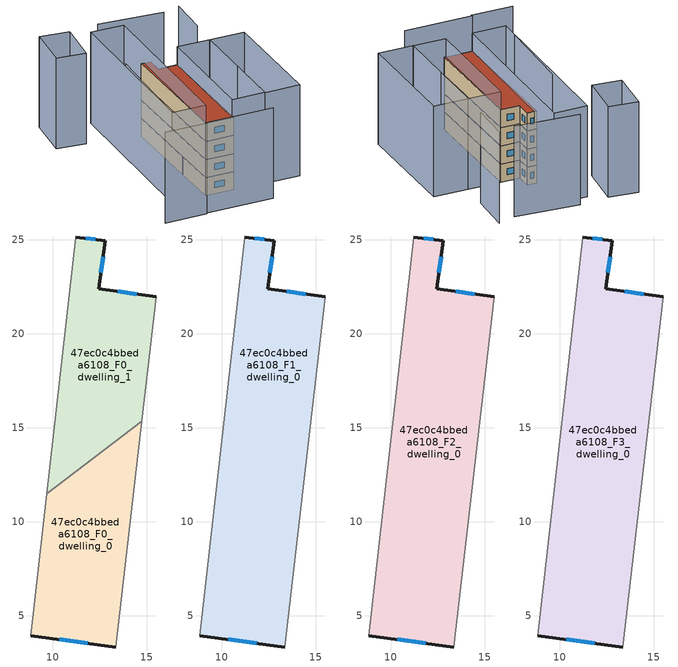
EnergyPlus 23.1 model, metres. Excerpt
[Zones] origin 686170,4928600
47ec0c4bbeda6108_F0_dwelling_0
 floor ground (EU_floor_Construction): 14.74,15.34 13.37,3.34 8.85,3.96 9.7,11.49 z0
 wall outside (EU_wall_Construction): 8.85,3.96 13.37,3.34 z0:3
 wall adiabatic (EU_wall_Construction): 9.7,11.49 8.85,3.96 / 13.37,3.34 14.74,15.34 z0:3
 wall to 47ec0c4bbeda6108_F0_dwelling_1 (EU_wall_Construction): 14.74,15.34 9.7,11.49 z0:3
 window (EU_Window_Construction): 10.35,3.75 11.86,3.55 z1:2
47ec0c4bbeda6108_F0_dwelling_1
 floor ground (EU_floor_Construction): 12.8,24.95 12.46,22.38 15.5,21.97 14.74,15.34 9.7,11.49 11.24,25.14 z0
 wall outside (EU_wall_Construction): 15.5,21.97 12.46,22.38 12.8,24.95 11.24,25.14 z0:3
 wall adiabatic (EU_wall_Construction): 14.74,15.34 15.5,21.97 / 11.24,25.14 9.7,11.49 z0:3
 window (EU_Window_Construction): 14.48,22.11 13.47,22.25 / 12.28,25.02 11.76,25.08 / 12.57,23.24 12.68,24.1 z1:2
47ec0c4bbeda6108_F1_dwelling_0
 floor to 47ec0c4bbeda6108_F0_dwelling_0 (EU_floor_Construction): 14.74,15.34 13.37,3.34 8.85,3.96 9.7,11.49 z3
 floor to 47ec0c4bbeda6108_F0_dwelling_1 (EU_floor_Construction): 12.8,24.95 12.46,22.38 15.5,21.97 14.74,15.34 9.7,11.49 11.24,25.14 z3
 wall outside (EU_wall_Construction): 15.5,21.97 12.46,22.38 12.8,24.95 11.24,25.14 / 8.85,3.96 13.37,3.34 z3:6
 wall adiabatic (EU_wall_Construction): 13.37,3.34 15.5,21.97 / 11.24,25.14 8.85,3.96 z3:6
 window (EU_Window_Construction): 14.48,22.11 13.47,22.25 / 10.35,3.75 11.86,3.55 / 12.28,25.02 11.76,25.08 / 12.57,23.24 12.68,24.1 z4:5
47ec0c4bbeda6108_F2_dwelling_0
 floor to 47ec0c4bbeda6108_F1_dwelling_0 (EU_floor_Construction): 12.8,24.95 12.46,22.38 15.5,21.97 13.37,3.34 8.85,3.96 11.24,25.14 z6
 wall outside (EU_wall_Construction): 15.5,21.97 12.46,22.38 12.8,24.95 11.24,25.14 / 8.85,3.96 13.37,3.34 z6:9
 wall adiabatic (EU_wall_Construction): 13.37,3.34 15.5,21.97 / 11.24,25.14 8.85,3.96 z6:9
 window (EU_Window_Construction): 14.48,22.11 13.47,22.25 / 10.35,3.75 11.86,3.55 / 12.28,25.02 11.76,25.08 / 12.57,23.24 12.68,24.1 z7:8
47ec0c4bbeda6108_F3_dwelling_0
 floor to 47ec0c4bbeda6108_F2_dwelling_0 (EU_floor_Construction): 12.8,24.95 12.46,22.38 15.5,21.97 13.37,3.34 8.85,3.96 11.24,25.14 z9
 wall outside (EU_wall_Construction): 15.5,21.97 12.46,22.38 12.8,24.95 11.24,25.14 / 8.85,3.96 13.37,3.34 z9:12
 wall adiabatic (EU_wall_Construction): 13.37,3.34 15.5,21.97 / 11.24,25.14 8.85,3.96 z9:12
 window (EU_Window_Construction): 14.48,22.11 13.47,22.25 / 10.35,3.75 11.86,3.55 / 12.28,25.02 11.76,25.08 / 12.57,23.24 12.68,24.1 z10:11
 roof outside (EU_roof_Construction): 13.37,3.34 15.5,21.97 12.46,22.38 12.8,24.95 11.24,25.14 8.85,3.96 z12
shading: 5.88,-0.72 16.82,-2.05 / -0.85,-0.11 5.86,-0.92 / 6.15,21.46 3.95,7.87 / 21.64,26.05 22.82,32.78 / 19.83,32.32 9.62,34.39 / 18.41,2.62 20.77,21.27 / 20.77,21.27 26.37,20.57 / 26.37,20.57 24.01,1.91 / 24.01,1.91 18.41,2.62 / 20.77,21.31 18.42,2.67 / 18.42,2.67 13.14,3.33 / 13.14,3.33 15.5,21.97 / 15.5,21.97 20.77,21.31 / 8.85,3.96 3.49,4.69 / 3.49,4.69 7.31,32.72 / 7.31,32.72 12.67,31.99 / 12.67,31.99 8.85,3.96 / -1.42,28.56 0.25,35.7 / 0.25,35.7 4.84,34.63 / 4.84,34.63 3.17,27.49 / 3.17,27.49 -1.42,28.56 z0:15
[Building]
EU S2 Campaign: North Axis=0; Terrain=City; Solar Distribution=FullExterior
[Site:Location]
Bologna: Latitude=44.5; Longitude=11.25; Time Zone=1; Elevation=37
[SizingPeriod:WeatherFileDays]
AnnualSizingPeriod: Begin Month=1; Begin Day of Month=1; End Month=12; End Day of Month=31; Day of Week for Start Day=Monday; Use Weather File Daylight Saving Period=No; Use Weather File Rain and Snow Indicators=No
[MATERIAL]
EU_InternalMass_Material: Roughness=MediumRough; Thickness=0.1; Conductivity=1; Density=1800; Specific Heat=900; Thermal Absorptance=0.9; Solar Absorptance=0.7; Visible Absorptance=0.7
[MATERIAL:NOMASS] Roughness=MediumRough; Thermal Absorptance=0.9; Solar Absorptance=0.7; Visible Absorptance=0.7
Name | Thermal Resistance
EU_wall_NoMass | 0.937881
EU_roof_NoMass | 0.548572
EU_floor_NoMass | 0.71348
[WINDOWMATERIAL:SIMPLEGLAZINGSYSTEM]
EU_Window_SimpleGlazing: UFactor=4.25633; Solar Heat Gain Coefficient=0.85; Visible Transmittance=0.85
[CONSTRUCTION]
EU_wall_Construction: EU_wall_NoMass
EU_roof_Construction: EU_roof_NoMass
EU_floor_Construction: EU_floor_NoMass
EU_InternalMass_Construction: EU_InternalMass_Material
EU_Window_Construction: EU_Window_SimpleGlazing
[ZONE] Type=1; Multiplier=1; Ceiling Height=autocalculate; Floor Area=autocalculate; Part of Total Floor Area=Yes
Name | Volume
47ec0c4bbeda6108_F0_dwelling_0 | 134.628
47ec0c4bbeda6108_F1_dwelling_0 | 269.257
47ec0c4bbeda6108_F2_dwelling_0; 47ec0c4bbeda6108_F3_dwelling_0 | 269.262
47ec0c4bbeda6108_F0_dwelling_1 | 134.635
[INTERNALMASS] Construction=EU_InternalMass_Construction
Name | Zone or ZoneList | Surface Area
47ec0c4bbeda6108_F0_dwelling_0_EU_InternalMass | 47ec0c4bbeda6108_F0_dwelling_0 | 44.876
47ec0c4bbeda6108_F0_dwelling_1_EU_InternalMass | 47ec0c4bbeda6108_F0_dwelling_1 | 44.8778
47ec0c4bbeda6108_F1_dwelling_0_EU_InternalMass | 47ec0c4bbeda6108_F1_dwelling_0 | 89.7546
47ec0c4bbeda6108_F2_dwelling_0_EU_InternalMass | 47ec0c4bbeda6108_F2_dwelling_0 | 89.7546
47ec0c4bbeda6108_F3_dwelling_0_EU_InternalMass | 47ec0c4bbeda6108_F3_dwelling_0 | 89.7546
[OTHEREQUIPMENT] Fuel Type=Electricity; Design Level Calculation Method=Watts/Area; Power per Zone Floor Area=1; Fraction Latent=0; Fraction Radiant=0; Fraction Lost=0; Carbon Dioxide Generation Rate=0; EndUse Subcategory=EU_Step8_InternalGains
Name | Zone or ZoneList or Space or SpaceList | Schedule
EU_Step8_InternalGain_47ec0c4bbeda6108_F0_dwelling_0_f000 | 47ec0c4bbeda6108_F0_dwelling_0 | EU_Step8_GainSchedule_47ec0c4bbeda6108_F0_dwelling_0_f000
EU_Step8_InternalGain_47ec0c4bbeda6108_F0_dwelling_1_f000 | 47ec0c4bbeda6108_F0_dwelling_1 | EU_Step8_GainSchedule_47ec0c4bbeda6108_F0_dwelling_1_f000
EU_Step8_InternalGain_47ec0c4bbeda6108_F1_dwelling_0_f000 | 47ec0c4bbeda6108_F1_dwelling_0 | EU_Step8_GainSchedule_47ec0c4bbeda6108_F1_dwelling_0_f000
EU_Step8_InternalGain_47ec0c4bbeda6108_F2_dwelling_0_f000 | 47ec0c4bbeda6108_F2_dwelling_0 | EU_Step8_GainSchedule_47ec0c4bbeda6108_F2_dwelling_0_f000
EU_Step8_InternalGain_47ec0c4bbeda6108_F3_dwelling_0_f000 | 47ec0c4bbeda6108_F3_dwelling_0 | EU_Step8_GainSchedule_47ec0c4bbeda6108_F3_dwelling_0_f000
[ZONEVENTILATION:DESIGNFLOWRATE] Schedule=EU_AlwaysOn; Design Flow Rate Calculation Method=AirChanges/Hour; Air Changes per Hour=0.687892; Ventilation Type=Natural; Fan Pressure Rise=0; Fan Total Efficiency=1; Constant Term Coefficient=1; Temperature Term Coefficient=0; Velocity Term Coefficient=0; Velocity Squared Term Coefficient=0; Minimum Indoor Temperature=-100; Maximum Indoor Temperature=100; Delta Temperature=-100; Minimum Outdoor Temperature=-100; Maximum Outdoor Temperature=100; Maximum Wind Speed=40
Name | Zone or ZoneList or Space or SpaceList
EU_ConstantAir_47ec0c4bbeda6108_F0_dwelling_0 | 47ec0c4bbeda6108_F0_dwelling_0
EU_ConstantAir_47ec0c4bbeda6108_F0_dwelling_1 | 47ec0c4bbeda6108_F0_dwelling_1
EU_ConstantAir_47ec0c4bbeda6108_F1_dwelling_0 | 47ec0c4bbeda6108_F1_dwelling_0
EU_ConstantAir_47ec0c4bbeda6108_F2_dwelling_0 | 47ec0c4bbeda6108_F2_dwelling_0
EU_ConstantAir_47ec0c4bbeda6108_F3_dwelling_0 | 47ec0c4bbeda6108_F3_dwelling_0
[HVACTEMPLATE:THERMOSTAT] Constant Heating Setpoint=20; Constant Cooling Setpoint=50
EU_HeatOnly_47ec0c4bbeda6108_F0_dwelling_0; EU_HeatOnly_47ec0c4bbeda6108_F0_dwelling_1; EU_HeatOnly_47ec0c4bbeda6108_F1_dwelling_0; EU_HeatOnly_47ec0c4bbeda6108_F2_dwelling_0; EU_HeatOnly_47ec0c4bbeda6108_F3_dwelling_0
[HVACTEMPLATE:ZONE:IDEALLOADSAIRSYSTEM] System Availability Schedule=EU_AlwaysOn; Maximum Heating Supply Air Temperature=50; Minimum Cooling Supply Air Temperature=13; Maximum Heating Supply Air Humidity Ratio=0.0156; Minimum Cooling Supply Air Humidity Ratio=0.0077; Heating Limit=NoLimit; Cooling Limit=NoLimit; Heating Availability Schedule=EU_AlwaysOn; Cooling Availability Schedule=EU_CoolingOff; Dehumidification Control Type=ConstantSensibleHeatRatio; Cooling Sensible Heat Ratio=0.7; Dehumidification Setpoint=60; Humidification Control Type=None; Humidification Setpoint=30; Outdoor Air Method=None; Outdoor Air Flow Rate per Person=0.00944; Outdoor Air Flow Rate per Zone Floor Area=0; Outdoor Air Flow Rate per Zone=0; Demand Controlled Ventilation Type=None; Outdoor Air Economizer Type=NoEconomizer; Heat Recovery Type=None; Sensible Heat Recovery Effectiveness=0.7; Latent Heat Recovery Effectiveness=0.65
Name | Template Thermostat
47ec0c4bbeda6108_F0_dwelling_0 | EU_HeatOnly_47ec0c4bbeda6108_F0_dwelling_0
47ec0c4bbeda6108_F0_dwelling_1 | EU_HeatOnly_47ec0c4bbeda6108_F0_dwelling_1
47ec0c4bbeda6108_F1_dwelling_0 | EU_HeatOnly_47ec0c4bbeda6108_F1_dwelling_0
47ec0c4bbeda6108_F2_dwelling_0 | EU_HeatOnly_47ec0c4bbeda6108_F2_dwelling_0
47ec0c4bbeda6108_F3_dwelling_0 | EU_HeatOnly_47ec0c4bbeda6108_F3_dwelling_0
[SIZING:ZONE] Zone Cooling Design Supply Air Temperature Input Method=SupplyAirTemperature; Zone Cooling Design Supply Air Temperature=13; Zone Heating Design Supply Air Temperature Input Method=SupplyAirTemperature; Zone Heating Design Supply Air Temperature=50; Zone Cooling Design Supply Air Humidity Ratio=0.008; Zone Heating Design Supply Air Humidity Ratio=0.008; Cooling Design Air Flow Method=DesignDay; Cooling Design Air Flow Rate=0; Cooling Minimum Air Flow per Zone Floor Area=0.000762; Cooling Minimum Air Flow=0; Cooling Minimum Air Flow Fraction=0.2; Heating Design Air Flow Method=DesignDay; Heating Design Air Flow Rate=0; Heating Maximum Air Flow per Zone Floor Area=0.002032; Heating Maximum Air Flow=0.141576; Heating Maximum Air Flow Fraction=0.3; Account for Dedicated Outdoor Air System=No; Dedicated Outdoor Air System Control Strategy=NeutralSupplyAir; Dedicated Outdoor Air Low Setpoint Temperature for Design=autosize; Dedicated Outdoor Air High Setpoint Temperature for Design=autosize; Zone Load Sizing Method=Sensible Load Only No Latent Load; Zone Latent Cooling Design Supply Air Humidity Ratio Input Method=HumidityRatioDifference; Zone Cooling Design Supply Air Humidity Ratio Difference=0.005; Zone Latent Heating Design Supply Air Humidity Ratio Input Method=HumidityRatioDifference; Zone Humidification Design Supply Air Humidity Ratio Difference=0.005
47ec0c4bbeda6108_F0_dwelling_0; 47ec0c4bbeda6108_F0_dwelling_1; 47ec0c4bbeda6108_F1_dwelling_0; 47ec0c4bbeda6108_F2_dwelling_0; 47ec0c4bbeda6108_F3_dwelling_0
[SCHEDULE:CONSTANT]
Name | Hourly Value
EU_AlwaysOn | 1
EU_CoolingOff | 0
[SCHEDULE:FILE] Column Number=1; Rows to Skip at Top=0; Number of Hours of Data=8760; Column Separator=Comma; Interpolate to Timestep=No; Minutes per Item=60; Adjust Schedule for Daylight Savings=Yes
Name | File
EU_Step8_GainSchedule_47ec0c4bbeda6108_F0_dwelling_0_f000 | ../../schedules/47ec0c4bbeda6108/47ec0c4bbeda6108_F0_dwelling_0_f000_gain.csv
EU_Step8_GainSchedule_47ec0c4bbeda6108_F0_dwelling_1_f000 | ../../schedules/47ec0c4bbeda6108/47ec0c4bbeda6108_F0_dwelling_1_f000_gain.csv
EU_Step8_GainSchedule_47ec0c4bbeda6108_F1_dwelling_0_f000 | ../../schedules/47ec0c4bbeda6108/47ec0c4bbeda6108_F1_dwelling_0_f000_gain.csv
EU_Step8_GainSchedule_47ec0c4bbeda6108_F2_dwelling_0_f000 | ../../schedules/47ec0c4bbeda6108/47ec0c4bbeda6108_F2_dwelling_0_f000_gain.csv
EU_Step8_GainSchedule_47ec0c4bbeda6108_F3_dwelling_0_f000 | ../../schedules/47ec0c4bbeda6108/47ec0c4bbeda6108_F3_dwelling_0_f000_gain.csv
